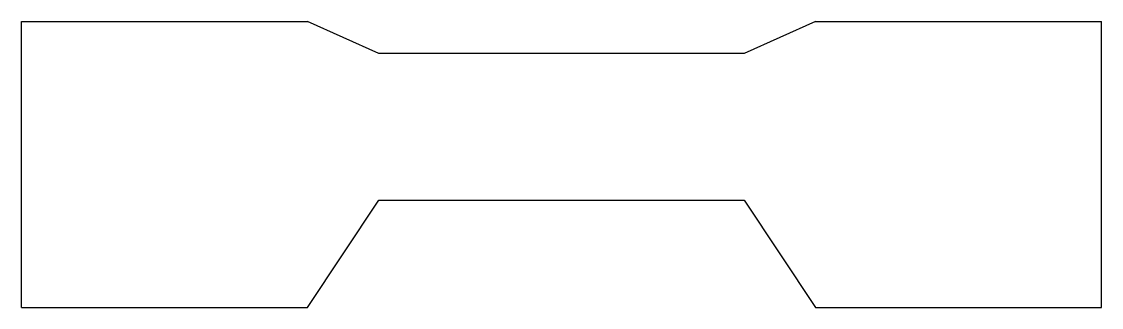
# Model space of a CAD drawing. Header units: millimetres. Extents: x -36 to 236, y -36 to 36.
import ezdxf

# ---------------------------------------------------------------- set-up
doc = ezdxf.new("R2010")
doc.units = ezdxf.units.MM

msp = doc.modelspace()

# ---------------------------------------------------------------- linework, layer by layer
at = {"linetype": 'CONTINUOUS'}
for p, q in [((-36, 36), (36, 36)), ((-36, -36), (-36, 36)), ((54, 28), (36, 36)), ((164, 36), (146, 28)), ((164, 36), (236, 36)), ((236, -36), (236, 36)), ((146, 28), (54, 28)), ((36, -36), (54, -9)), ((54, -9), (146, -9)), ((146, -9), (164, -36)), ((-36, -36), (36, -36)), ((164, -36), (236, -36))]:
    msp.add_line(p, q, dxfattribs=at)

doc.saveas('drawing.dxf')
